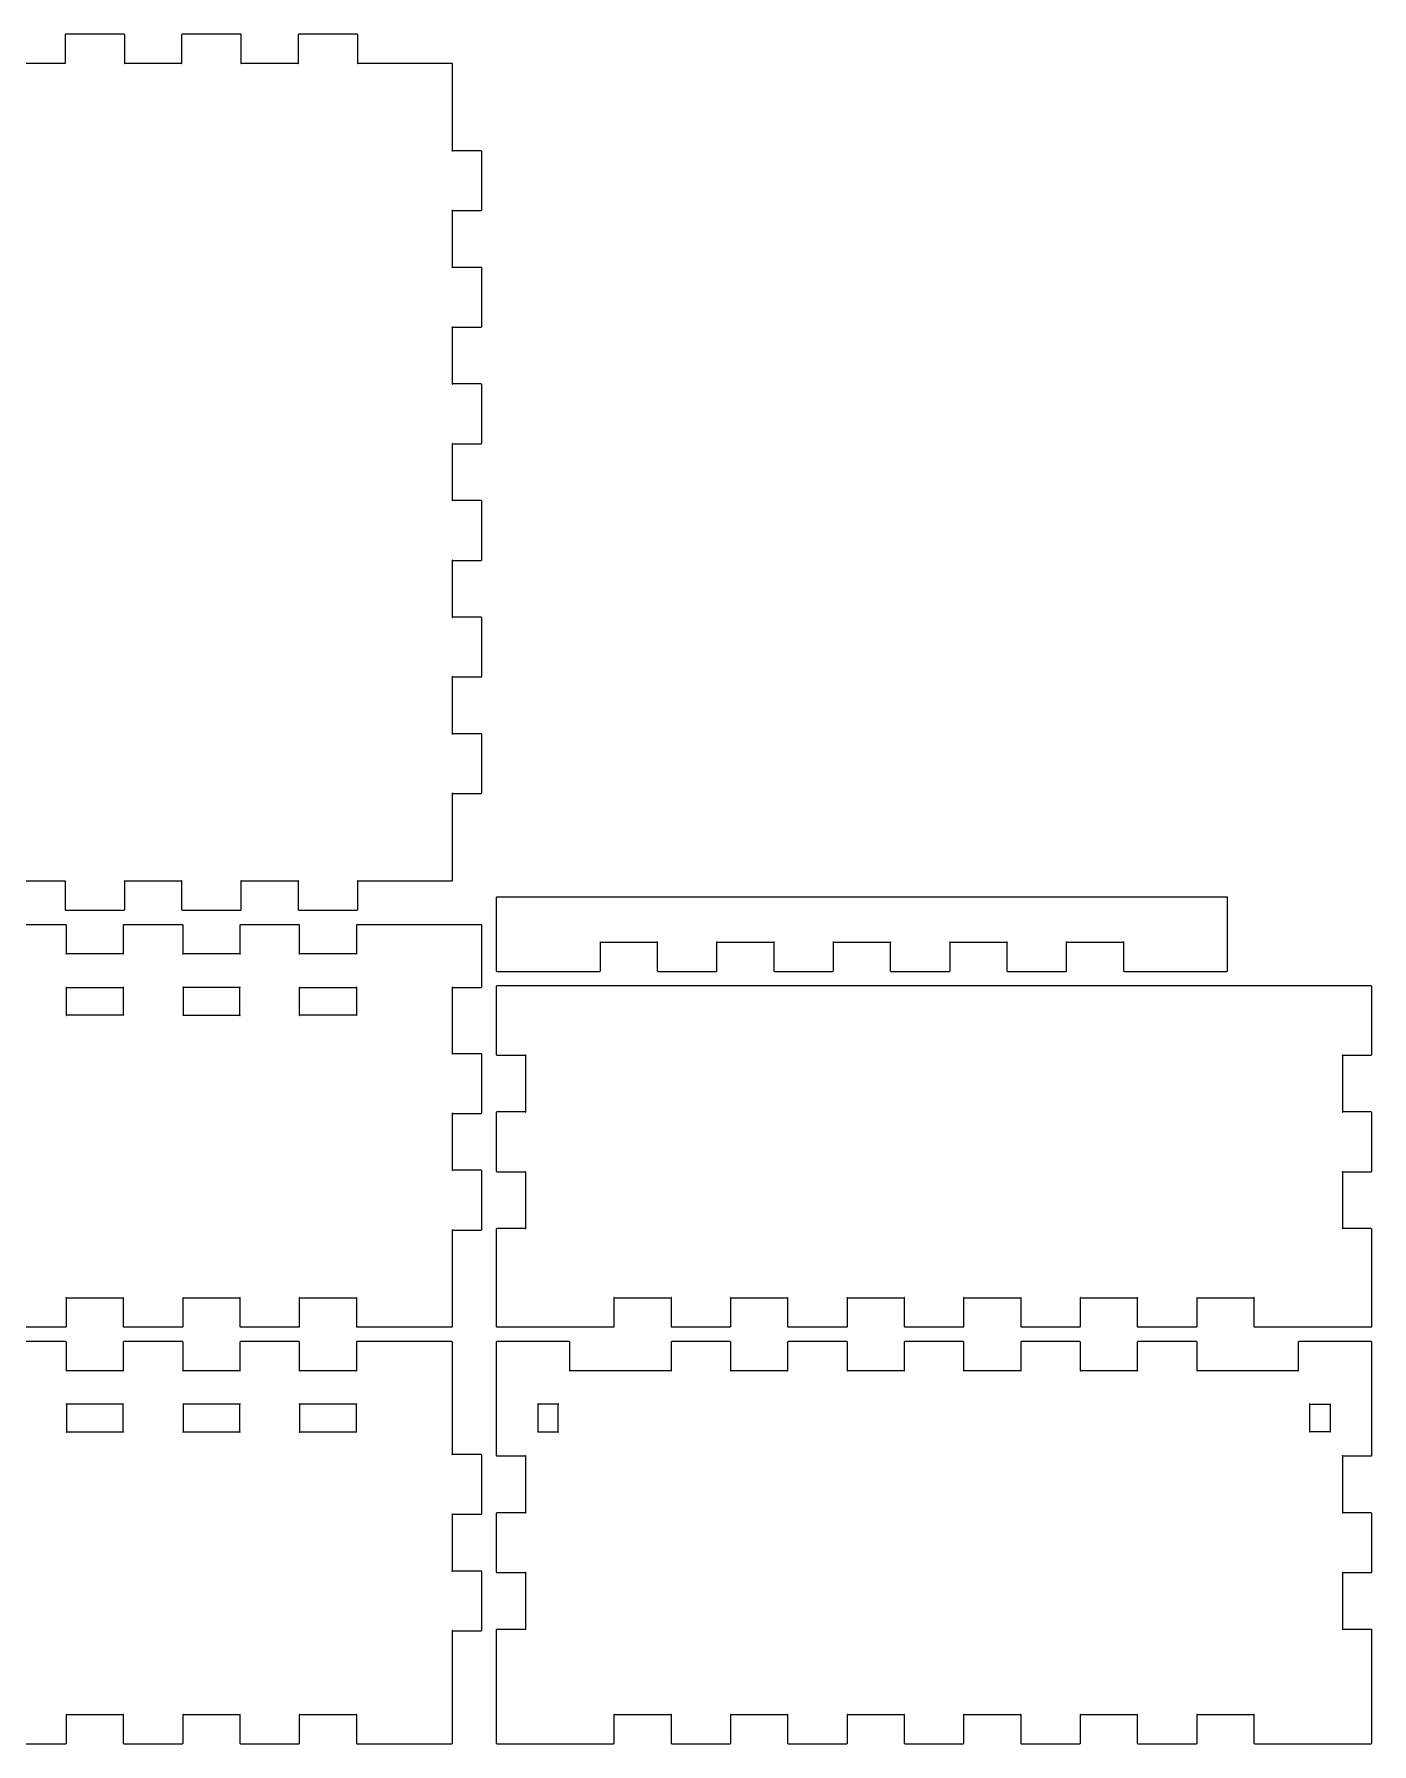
# Model space of a CAD drawing. Header units: millimetres. Extents: x 101 to 473, y 3675 to 4072.
# Drawn here: x 289.5 to 473.1, y 3674.8 to 3909.4 of the extents above; entities that cross this region are included whole.
import ezdxf

# ---------------------------------------------------------------- set-up
doc = ezdxf.new("R2010")
doc.units = ezdxf.units.MM
doc.layers.get('0').update_dxf_attribs({"linetype": 'CONTINUOUS'})

msp = doc.modelspace()

# ---------------------------------------------------------------- linework, layer by layer
for points in [[(285.9353, 3793.209), (293.7353, 3793.209), (293.7453, 3793.209), (293.7773, 3793.224), (293.7723, 3793.248), (293.7493, 3793.252), (293.7353, 3793.22), (293.7353, 3793.209), (293.7353, 3789.309), (293.7353, 3789.293), (293.7643, 3789.239), (293.8183, 3789.209), (293.8363, 3789.209), (301.8353, 3789.209), (301.8523, 3789.209), (301.9063, 3789.239), (301.9353, 3789.293), (301.9353, 3789.309), (301.9353, 3793.209), (309.7343, 3793.209), (309.7443, 3793.209), (309.7753, 3793.224), (309.7723, 3793.248), (309.7483, 3793.252), (309.7343, 3793.22), (309.7343, 3793.209), (309.7343, 3789.309), (309.7343, 3789.293), (309.7633, 3789.239), (309.8173, 3789.209), (309.8353, 3789.209), (317.8343, 3789.209), (317.8513, 3789.209), (317.9043, 3789.239), (317.9353, 3789.293), (317.9353, 3789.309), (317.9353, 3793.209), (317.9353, 3793.22), (317.9203, 3793.252), (317.8963, 3793.248), (317.8923, 3793.224), (317.9243, 3793.209), (317.9353, 3793.209), (325.7353, 3793.209), (325.7353, 3789.309), (325.7353, 3789.293), (325.7643, 3789.239), (325.8173, 3789.209), (325.8353, 3789.209), (333.8353, 3789.209), (333.8513, 3789.209), (333.9053, 3789.239), (333.9353, 3789.293), (333.9353, 3789.309), (333.9353, 3793.209), (346.8353, 3793.209), (346.8523, 3793.209), (346.9053, 3793.24), (346.9343, 3793.293), (346.9343, 3793.31), (346.9343, 3805.209), (350.8363, 3805.209), (350.8523, 3805.209), (350.9063, 3805.239), (350.9353, 3805.293), (350.9353, 3805.31), (350.9353, 3813.309), (350.9353, 3813.327), (350.9063, 3813.38), (350.8523, 3813.409), (350.8363, 3813.409), (346.9343, 3813.409), (346.9233, 3813.409), (346.8923, 3813.395), (346.8973, 3813.371), (346.9193, 3813.367), (346.9343, 3813.399), (346.9343, 3813.409), (346.9343, 3821.209), (350.8363, 3821.209), (350.8523, 3821.209), (350.9063, 3821.238), (350.9353, 3821.292), (350.9353, 3821.309), (350.9353, 3829.31), (350.9353, 3829.328), (350.9063, 3829.38), (350.8523, 3829.409), (350.8363, 3829.409), (346.9343, 3829.409), (346.9343, 3837.208), (350.8363, 3837.208), (350.8523, 3837.208), (350.9063, 3837.239), (350.9353, 3837.293), (350.9353, 3837.309), (350.9353, 3845.308), (350.9353, 3845.326), (350.9063, 3845.38), (350.8523, 3845.409), (350.8363, 3845.409), (346.9343, 3845.409), (346.9343, 3845.399), (346.9193, 3845.368), (346.8973, 3845.372), (346.8923, 3845.395), (346.9233, 3845.409), (346.9343, 3845.409), (346.9343, 3853.209), (350.8363, 3853.209), (350.8523, 3853.209), (350.9063, 3853.239), (350.9353, 3853.293), (350.9353, 3853.309), (350.9353, 3861.309), (350.9353, 3861.327), (350.9063, 3861.379), (350.8523, 3861.408), (350.8363, 3861.408), (346.9343, 3861.408), (346.9343, 3869.209), (346.9233, 3869.209), (346.8923, 3869.224), (346.8973, 3869.247), (346.9193, 3869.252), (346.9343, 3869.22), (346.9343, 3869.209), (350.8363, 3869.209), (350.8523, 3869.209), (350.9063, 3869.238), (350.9353, 3869.292), (350.9353, 3869.309), (350.9353, 3877.309), (350.9353, 3877.327), (350.9063, 3877.38), (350.8523, 3877.409), (350.8363, 3877.409), (346.9343, 3877.409), (346.9343, 3885.21), (346.9233, 3885.21), (346.8923, 3885.225), (346.8973, 3885.247), (346.9193, 3885.252), (346.9343, 3885.221), (346.9343, 3885.21), (350.8363, 3885.21), (350.8523, 3885.21), (350.9063, 3885.239), (350.9353, 3885.292), (350.9353, 3885.309), (350.9353, 3893.31), (350.9353, 3893.328), (350.9063, 3893.38), (350.8523, 3893.409), (350.8363, 3893.409), (346.9343, 3893.409), (346.9343, 3893.399), (346.9193, 3893.368), (346.8973, 3893.372), (346.8923, 3893.395), (346.9233, 3893.409), (346.9343, 3893.409), (346.9343, 3905.308), (346.9343, 3905.326), (346.9053, 3905.38), (346.8523, 3905.409), (346.8353, 3905.409), (333.9353, 3905.409), (333.9353, 3909.309), (333.9353, 3909.327), (333.9053, 3909.38), (333.8513, 3909.409), (333.8353, 3909.409), (325.8353, 3909.409), (325.8173, 3909.409), (325.7643, 3909.38), (325.7353, 3909.327), (325.7353, 3909.309), (325.7353, 3905.409), (325.7353, 3905.399), (325.7483, 3905.367), (325.7723, 3905.372), (325.7763, 3905.395), (325.7443, 3905.409), (325.7353, 3905.409), (317.9353, 3905.409), (317.9353, 3909.309), (317.9353, 3909.327), (317.9043, 3909.38), (317.8513, 3909.409), (317.8343, 3909.409), (309.8353, 3909.409), (309.8173, 3909.409), (309.7633, 3909.38), (309.7343, 3909.327), (309.7343, 3909.309), (309.7343, 3905.409), (309.7443, 3905.409), (309.7753, 3905.395), (309.7723, 3905.372), (309.7483, 3905.367), (309.7343, 3905.399), (309.7343, 3905.409), (301.9353, 3905.409), (301.9243, 3905.409), (301.8923, 3905.395), (301.8973, 3905.372), (301.9193, 3905.367), (301.9353, 3905.399), (301.9353, 3905.409), (301.9353, 3909.309), (301.9353, 3909.327), (301.9063, 3909.38), (301.8523, 3909.409), (301.8353, 3909.409), (293.8363, 3909.409), (293.8183, 3909.409), (293.7643, 3909.38), (293.7353, 3909.327), (293.7353, 3909.309), (293.7353, 3905.409), (293.7353, 3905.399), (293.7493, 3905.367), (293.7723, 3905.372), (293.7773, 3905.395), (293.7453, 3905.409), (293.7353, 3905.409), (285.9353, 3905.409)], [(285.8353, 3732.0089), (293.8363, 3732.0089), (293.8523, 3732.0089), (293.9053, 3732.0393), (293.9353, 3732.0932), (293.9353, 3732.1095), (293.9353, 3736.0094), (293.9243, 3736.0094), (293.8923, 3736.0246), (293.8983, 3736.0468), (293.9203, 3736.0521), (293.9353, 3736.0204), (293.9353, 3736.0094), (301.7353, 3736.0094), (301.7443, 3736.0094), (301.7763, 3736.0246), (301.7723, 3736.0468), (301.7483, 3736.0521), (301.7353, 3736.0204), (301.7353, 3736.0094), (301.7353, 3732.1095), (301.7353, 3732.0932), (301.7633, 3732.0393), (301.8173, 3732.0089), (301.8353, 3732.0089), (309.8353, 3732.0089), (309.8513, 3732.0089), (309.9053, 3732.0393), (309.9353, 3732.0932), (309.9353, 3732.1095), (309.9353, 3736.0094), (309.9353, 3736.0204), (309.9203, 3736.0521), (309.8973, 3736.0468), (309.8933, 3736.0246), (309.9243, 3736.0094), (309.9353, 3736.0094), (317.7353, 3736.0094), (317.7453, 3736.0094), (317.7763, 3736.0246), (317.7723, 3736.0468), (317.7493, 3736.0521), (317.7353, 3736.0204), (317.7353, 3736.0094), (317.7353, 3732.1095), (317.7353, 3732.0932), (317.7643, 3732.0393), (317.8163, 3732.0089), (317.8343, 3732.0089), (325.8353, 3732.0089), (325.8523, 3732.0089), (325.9053, 3732.0393), (325.9363, 3732.0932), (325.9363, 3732.1095), (325.9363, 3736.0094), (325.9363, 3736.0204), (325.9213, 3736.0521), (325.8973, 3736.0468), (325.8933, 3736.0246), (325.9253, 3736.0094), (325.9363, 3736.0094), (333.7353, 3736.0094), (333.7353, 3732.1095), (333.7353, 3732.0932), (333.7643, 3732.0393), (333.8173, 3732.0089), (333.8353, 3732.0089), (346.8353, 3732.0089), (346.8523, 3732.0089), (346.9053, 3732.0393), (346.9343, 3732.0932), (346.9343, 3732.1095), (346.9343, 3736.1086), (346.9343, 3745.3087), (350.8363, 3745.3087), (350.8523, 3745.3087), (350.9063, 3745.3386), (350.9353, 3745.3926), (350.9353, 3745.4092), (350.9353, 3753.4084), (350.9353, 3753.4264), (350.9063, 3753.4804), (350.8523, 3753.5093), (350.8363, 3753.5093), (346.9343, 3753.5093), (346.9343, 3761.3089), (350.8363, 3761.3089), (350.8523, 3761.3089), (350.9063, 3761.3392), (350.9353, 3761.3929), (350.9353, 3761.4094), (350.9353, 3769.409), (350.9353, 3769.427), (350.9063, 3769.479), (350.8523, 3769.508), (350.8363, 3769.508), (346.9343, 3769.508), (346.9343, 3769.499), (346.9193, 3769.467), (346.8973, 3769.471), (346.8923, 3769.494), (346.9233, 3769.508), (346.9343, 3769.508), (346.9343, 3778.609), (346.9343, 3778.62), (346.9193, 3778.651), (346.8973, 3778.647), (346.8923, 3778.624), (346.9233, 3778.609), (346.9343, 3778.609), (350.8363, 3778.609), (350.8523, 3778.609), (350.9063, 3778.639), (350.9353, 3778.693), (350.9353, 3778.709), (350.9353, 3783.109), (350.9353, 3787.109), (350.9353, 3787.127), (350.9063, 3787.18), (350.8523, 3787.209), (350.8363, 3787.209), (346.8353, 3787.209), (333.8353, 3787.209), (333.8173, 3787.209), (333.7643, 3787.18), (333.7353, 3787.127), (333.7353, 3787.109), (333.7353, 3783.209), (333.7353, 3783.199), (333.7493, 3783.167), (333.7733, 3783.172), (333.7773, 3783.195), (333.7453, 3783.209), (333.7353, 3783.209), (325.9363, 3783.209), (325.9363, 3783.199), (325.9213, 3783.167), (325.8973, 3783.172), (325.8933, 3783.195), (325.9253, 3783.209), (325.9363, 3783.209), (325.9363, 3787.109), (325.9363, 3787.127), (325.9053, 3787.18), (325.8523, 3787.209), (325.8353, 3787.209), (317.8343, 3787.209), (317.8163, 3787.209), (317.7643, 3787.18), (317.7353, 3787.127), (317.7353, 3787.109), (317.7353, 3783.209), (317.7453, 3783.209), (317.7763, 3783.195), (317.7723, 3783.172), (317.7493, 3783.167), (317.7353, 3783.199), (317.7353, 3783.209), (309.9353, 3783.209), (309.9353, 3783.199), (309.9203, 3783.167), (309.8973, 3783.172), (309.8933, 3783.195), (309.9243, 3783.209), (309.9353, 3783.209), (309.9353, 3787.109), (309.9353, 3787.127), (309.9053, 3787.18), (309.8513, 3787.209), (309.8353, 3787.209), (301.8353, 3787.209), (301.8173, 3787.209), (301.7633, 3787.18), (301.7353, 3787.127), (301.7353, 3787.109), (301.7353, 3783.209), (301.7353, 3783.199), (301.7483, 3783.167), (301.7723, 3783.172), (301.7763, 3783.195), (301.7443, 3783.209), (301.7353, 3783.209), (293.9353, 3783.209), (293.9353, 3783.199), (293.9203, 3783.167), (293.8983, 3783.172), (293.8923, 3783.195), (293.9243, 3783.209), (293.9353, 3783.209), (293.9353, 3787.109), (293.9353, 3787.127), (293.9053, 3787.18), (293.8523, 3787.209), (293.8363, 3787.209), (285.8353, 3787.209)], [(285.8353, 3674.8094), (293.8363, 3674.8094), (293.8523, 3674.8094), (293.9053, 3674.8384), (293.9353, 3674.8921), (293.9353, 3674.9086), (293.9353, 3678.8085), (293.9243, 3678.8085), (293.8923, 3678.8237), (293.8983, 3678.8471), (293.9203, 3678.8512), (293.9353, 3678.8195), (293.9353, 3678.8085), (301.7353, 3678.8085), (301.7353, 3674.9086), (301.7353, 3674.8921), (301.7633, 3674.8384), (301.8173, 3674.8094), (301.8353, 3674.8094), (309.8353, 3674.8094), (309.8513, 3674.8094), (309.9053, 3674.8384), (309.9353, 3674.8921), (309.9353, 3674.9086), (309.9353, 3678.8085), (309.9243, 3678.8085), (309.8933, 3678.8237), (309.8973, 3678.8471), (309.9203, 3678.8512), (309.9353, 3678.8195), (309.9353, 3678.8085), (317.7353, 3678.8085), (317.7353, 3678.8195), (317.7493, 3678.8512), (317.7723, 3678.8471), (317.7763, 3678.8237), (317.7453, 3678.8085), (317.7353, 3678.8085), (317.7353, 3674.9086), (317.7353, 3674.8921), (317.7643, 3674.8384), (317.8163, 3674.8094), (317.8343, 3674.8094), (325.8353, 3674.8094), (325.8523, 3674.8094), (325.9053, 3674.8384), (325.9363, 3674.8921), (325.9363, 3674.9086), (325.9363, 3678.8085), (325.9253, 3678.8085), (325.8933, 3678.8237), (325.8973, 3678.8471), (325.9213, 3678.8512), (325.9363, 3678.8195), (325.9363, 3678.8085), (333.7353, 3678.8085), (333.7353, 3678.8195), (333.7493, 3678.8512), (333.7733, 3678.8471), (333.7773, 3678.8237), (333.7453, 3678.8085), (333.7353, 3678.8085), (333.7353, 3674.9086), (333.7353, 3674.8921), (333.7643, 3674.8384), (333.8173, 3674.8094), (333.8353, 3674.8094), (346.8353, 3674.8094), (346.8523, 3674.8094), (346.9053, 3674.8384), (346.9343, 3674.8921), (346.9343, 3674.9086), (346.9343, 3678.9091), (346.9343, 3690.3082), (346.9343, 3690.3192), (346.9193, 3690.3509), (346.8973, 3690.3468), (346.8923, 3690.3234), (346.9233, 3690.3082), (346.9343, 3690.3082), (350.8363, 3690.3082), (350.8523, 3690.3082), (350.9063, 3690.3385), (350.9353, 3690.3923), (350.9353, 3690.4088), (350.9353, 3698.4083), (350.9353, 3698.4263), (350.9063, 3698.48), (350.8523, 3698.5089), (350.8363, 3698.5089), (346.9343, 3698.5089), (346.9343, 3698.4993), (346.9193, 3698.4676), (346.8973, 3698.4717), (346.8923, 3698.4951), (346.9233, 3698.5089), (346.9343, 3698.5089), (346.9343, 3706.3087), (346.9233, 3706.3087), (346.8923, 3706.3239), (346.8973, 3706.3472), (346.9193, 3706.3514), (346.9343, 3706.3197), (346.9343, 3706.3087), (350.8363, 3706.3087), (350.8523, 3706.3087), (350.9063, 3706.3391), (350.9353, 3706.3927), (350.9353, 3706.4093), (350.9353, 3714.4089), (350.9353, 3714.4265), (350.9063, 3714.4805), (350.8523, 3714.5094), (350.8363, 3714.5094), (346.9343, 3714.5094), (346.9343, 3725.9084), (346.9343, 3729.9088), (346.9343, 3729.9268), (346.9053, 3729.9805), (346.8523, 3730.0094), (346.8353, 3730.0094), (333.8353, 3730.0094), (333.8173, 3730.0094), (333.7643, 3729.9805), (333.7353, 3729.9268), (333.7353, 3729.9088), (333.7353, 3726.0089), (333.7453, 3726.0089), (333.7773, 3725.9951), (333.7733, 3725.9718), (333.7493, 3725.9676), (333.7353, 3725.9994), (333.7353, 3726.0089), (325.9363, 3726.0089), (325.9363, 3725.9994), (325.9213, 3725.9676), (325.8973, 3725.9718), (325.8933, 3725.9951), (325.9253, 3726.0089), (325.9363, 3726.0089), (325.9363, 3729.9088), (325.9363, 3729.9268), (325.9053, 3729.9805), (325.8523, 3730.0094), (325.8353, 3730.0094), (317.8343, 3730.0094), (317.8163, 3730.0094), (317.7643, 3729.9805), (317.7353, 3729.9268), (317.7353, 3729.9088), (317.7353, 3726.0089), (317.7353, 3725.9994), (317.7493, 3725.9676), (317.7723, 3725.9718), (317.7763, 3725.9951), (317.7453, 3726.0089), (317.7353, 3726.0089), (309.9353, 3726.0089), (309.9353, 3729.9088), (309.9353, 3729.9268), (309.9053, 3729.9805), (309.8513, 3730.0094), (309.8353, 3730.0094), (301.8353, 3730.0094), (301.8173, 3730.0094), (301.7633, 3729.9805), (301.7353, 3729.9268), (301.7353, 3729.9088), (301.7353, 3726.0089), (301.7443, 3726.0089), (301.7763, 3725.9951), (301.7723, 3725.9718), (301.7483, 3725.9676), (301.7353, 3725.9994), (301.7353, 3726.0089), (293.9353, 3726.0089), (293.9353, 3729.9088), (293.9353, 3729.9268), (293.9053, 3729.9805), (293.8523, 3730.0094), (293.8363, 3730.0094), (285.8353, 3730.0094)]]:
    msp.add_lwpolyline(points)
for points in [[(317.9353, 3905.409), (317.9243, 3905.409), (317.8923, 3905.395), (317.8963, 3905.372), (317.9203, 3905.367), (317.9353, 3905.399)], [(333.9353, 3905.399), (333.9353, 3905.409), (333.9243, 3905.409), (333.8933, 3905.395), (333.8973, 3905.372), (333.9203, 3905.367)], [(346.8973, 3877.371), (346.9193, 3877.367), (346.9343, 3877.399), (346.9343, 3877.409), (346.9233, 3877.409), (346.8923, 3877.395)], [(346.9193, 3861.367), (346.9343, 3861.399), (346.9343, 3861.408), (346.9233, 3861.408), (346.8923, 3861.394), (346.8973, 3861.371)], [(346.8923, 3853.224), (346.9233, 3853.209), (346.9343, 3853.209), (346.9343, 3853.22), (346.9193, 3853.252), (346.8973, 3853.247)], [(346.9343, 3837.208), (346.9343, 3837.22), (346.9193, 3837.251), (346.8973, 3837.247), (346.8923, 3837.223), (346.9233, 3837.208)], [(346.9233, 3829.409), (346.8923, 3829.395), (346.8973, 3829.372), (346.9193, 3829.367), (346.9343, 3829.399), (346.9343, 3829.409)], [(346.9193, 3821.252), (346.8973, 3821.247), (346.8923, 3821.225), (346.9233, 3821.209), (346.9343, 3821.209), (346.9343, 3821.22)], [(346.9343, 3805.22), (346.9193, 3805.252), (346.8973, 3805.248), (346.8923, 3805.224), (346.9233, 3805.209), (346.9343, 3805.209)], [(301.9193, 3793.252), (301.8973, 3793.248), (301.8923, 3793.224), (301.9243, 3793.209), (301.9353, 3793.209), (301.9353, 3793.22)], [(325.7353, 3793.22), (325.7353, 3793.209), (325.7443, 3793.209), (325.7763, 3793.224), (325.7723, 3793.248), (325.7483, 3793.252)], [(333.9353, 3793.209), (333.9353, 3793.22), (333.9203, 3793.252), (333.8973, 3793.248), (333.8933, 3793.224), (333.9243, 3793.209)], [(391.1353, 3780.809), (399.1343, 3780.809), (399.1513, 3780.809), (399.2053, 3780.838), (399.2353, 3780.892), (399.2353, 3780.909), (399.2353, 3784.808), (399.2243, 3784.808), (399.1923, 3784.824), (399.1963, 3784.847), (399.2203, 3784.851), (399.2353, 3784.82), (399.2353, 3784.808), (407.0353, 3784.808), (407.0353, 3784.82), (407.0493, 3784.851), (407.0723, 3784.847), (407.0763, 3784.824), (407.0443, 3784.808), (407.0353, 3784.808), (407.0353, 3780.909), (407.0353, 3780.892), (407.0643, 3780.838), (407.1173, 3780.809), (407.1353, 3780.809), (415.1353, 3780.809), (415.1513, 3780.809), (415.2053, 3780.838), (415.2363, 3780.892), (415.2363, 3780.909), (415.2363, 3784.808), (415.2253, 3784.808), (415.1933, 3784.824), (415.1973, 3784.847), (415.2203, 3784.851), (415.2363, 3784.82), (415.2363, 3784.808), (423.0353, 3784.808), (423.0353, 3784.82), (423.0493, 3784.851), (423.0723, 3784.847), (423.0763, 3784.824), (423.0453, 3784.808), (423.0353, 3784.808), (423.0353, 3780.909), (423.0353, 3780.892), (423.0643, 3780.838), (423.1173, 3780.809), (423.1343, 3780.809), (431.1353, 3780.809), (431.1523, 3780.809), (431.2053, 3780.838), (431.2343, 3780.892), (431.2343, 3780.909), (431.2343, 3784.808), (439.0363, 3784.808), (439.0363, 3780.909), (439.0363, 3780.892), (439.0653, 3780.838), (439.1173, 3780.809), (439.1353, 3780.809), (453.2353, 3780.809), (453.2533, 3780.809), (453.3063, 3780.838), (453.3343, 3780.892), (453.3343, 3780.909), (453.3343, 3784.909), (453.3343, 3790.909), (453.3343, 3790.927), (453.3063, 3790.979), (453.2533, 3791.008), (453.2353, 3791.008), (353.0353, 3791.008), (353.0173, 3791.008), (352.9633, 3790.979), (352.9343, 3790.927), (352.9343, 3790.909), (352.9343, 3784.909), (352.9343, 3780.909), (352.9343, 3780.892), (352.9633, 3780.838), (353.0173, 3780.809), (353.0353, 3780.809), (367.1353, 3780.809), (367.1523, 3780.809), (367.2053, 3780.838), (367.2363, 3780.892), (367.2363, 3780.909), (367.2363, 3784.808), (375.0353, 3784.808), (375.0353, 3780.909), (375.0353, 3780.892), (375.0643, 3780.838), (375.1173, 3780.809), (375.1353, 3780.809), (383.1363, 3780.809), (383.1523, 3780.809), (383.2063, 3780.838), (383.2353, 3780.892), (383.2353, 3780.909), (383.2353, 3784.808), (383.2243, 3784.808), (383.1923, 3784.824), (383.1973, 3784.847), (383.2203, 3784.851), (383.2353, 3784.82), (383.2353, 3784.808), (391.0343, 3784.808), (391.0343, 3784.82), (391.0483, 3784.851), (391.0723, 3784.847), (391.0763, 3784.824), (391.0443, 3784.808), (391.0343, 3784.808), (391.0343, 3780.909), (391.0343, 3780.892), (391.0633, 3780.838), (391.1173, 3780.809)], [(367.2253, 3784.808), (367.2363, 3784.808), (367.2363, 3784.82), (367.2203, 3784.851), (367.1973, 3784.847), (367.1933, 3784.824)], [(375.0353, 3784.808), (375.0453, 3784.808), (375.0773, 3784.824), (375.0723, 3784.847), (375.0493, 3784.851), (375.0353, 3784.82)], [(431.1973, 3784.847), (431.1923, 3784.824), (431.2233, 3784.808), (431.2343, 3784.808), (431.2343, 3784.82), (431.2193, 3784.851)], [(439.0363, 3784.808), (439.0453, 3784.808), (439.0773, 3784.824), (439.0733, 3784.847), (439.0493, 3784.851), (439.0363, 3784.82)], [(301.7353, 3774.81), (293.9353, 3774.81), (293.9243, 3774.81), (293.8923, 3774.796), (293.8983, 3774.772), (293.9203, 3774.768), (293.9353, 3774.8), (293.9353, 3774.81), (293.9353, 3778.609), (293.9243, 3778.609), (293.8923, 3778.624), (293.8983, 3778.647), (293.9203, 3778.651), (293.9353, 3778.62), (293.9353, 3778.609), (297.8353, 3778.609), (301.7353, 3778.609)], [(301.7723, 3778.647), (301.7483, 3778.651), (301.7353, 3778.62), (301.7353, 3778.609), (301.7443, 3778.609), (301.7763, 3778.624)], [(309.9353, 3774.8), (309.9353, 3774.81), (317.7353, 3774.81), (317.7353, 3774.8), (317.7493, 3774.768), (317.7723, 3774.772), (317.7763, 3774.796), (317.7453, 3774.81), (317.7353, 3774.81), (317.7353, 3778.609), (317.7453, 3778.609), (317.7763, 3778.624), (317.7723, 3778.647), (317.7493, 3778.651), (317.7353, 3778.62), (317.7353, 3778.609), (313.8353, 3778.609), (309.9353, 3778.609), (309.9353, 3778.62), (309.9203, 3778.651), (309.8973, 3778.647), (309.8933, 3778.624), (309.9243, 3778.609), (309.9353, 3778.609), (309.9353, 3774.81), (309.9243, 3774.81), (309.8933, 3774.796), (309.8973, 3774.772), (309.9203, 3774.768)], [(329.8363, 3778.609), (333.7353, 3778.609), (333.7453, 3778.609), (333.7773, 3778.624), (333.7733, 3778.647), (333.7493, 3778.651), (333.7353, 3778.62), (333.7353, 3778.609), (333.7353, 3774.81), (333.7353, 3774.8), (333.7493, 3774.768), (333.7733, 3774.772), (333.7773, 3774.796), (333.7453, 3774.81), (333.7353, 3774.81), (325.9363, 3774.81), (325.9253, 3774.81), (325.8933, 3774.796), (325.8973, 3774.772), (325.9213, 3774.768), (325.9363, 3774.8), (325.9363, 3774.81), (325.9363, 3778.609), (325.9253, 3778.609), (325.8933, 3778.624), (325.8973, 3778.647), (325.9213, 3778.651), (325.9363, 3778.62), (325.9363, 3778.609)], [(353.0173, 3745.5097), (352.9633, 3745.4808), (352.9343, 3745.4268), (352.9343, 3745.4092), (352.9343, 3736.1086), (352.9343, 3732.1095), (352.9343, 3732.0932), (352.9633, 3732.0393), (353.0173, 3732.0089), (353.0353, 3732.0089), (357.0353, 3732.0089), (369.0353, 3732.0089), (369.0523, 3732.0089), (369.1063, 3732.0393), (369.1353, 3732.0932), (369.1353, 3732.1095), (369.1353, 3736.0094), (369.1353, 3736.0204), (369.1193, 3736.0521), (369.0973, 3736.0468), (369.0923, 3736.0246), (369.1243, 3736.0094), (369.1353, 3736.0094), (376.9353, 3736.0094), (376.9353, 3732.1095), (376.9353, 3732.0932), (376.9643, 3732.0393), (377.0173, 3732.0089), (377.0353, 3732.0089), (385.0343, 3732.0089), (385.0513, 3732.0089), (385.1053, 3732.0393), (385.1353, 3732.0932), (385.1353, 3732.1095), (385.1353, 3736.0094), (392.9353, 3736.0094), (392.9443, 3736.0094), (392.9763, 3736.0246), (392.9723, 3736.0468), (392.9483, 3736.0521), (392.9353, 3736.0204), (392.9353, 3736.0094), (392.9353, 3732.1095), (392.9353, 3732.0932), (392.9643, 3732.0393), (393.0173, 3732.0089), (393.0353, 3732.0089), (401.0353, 3732.0089), (401.0513, 3732.0089), (401.1053, 3732.0393), (401.1353, 3732.0932), (401.1353, 3732.1095), (401.1353, 3736.0094), (401.1243, 3736.0094), (401.0933, 3736.0246), (401.0973, 3736.0468), (401.1203, 3736.0521), (401.1353, 3736.0204), (401.1353, 3736.0094), (408.9353, 3736.0094), (408.9453, 3736.0094), (408.9773, 3736.0246), (408.9723, 3736.0468), (408.9493, 3736.0521), (408.9353, 3736.0204), (408.9353, 3736.0094), (408.9353, 3732.1095), (408.9353, 3732.0932), (408.9643, 3732.0393), (409.0183, 3732.0089), (409.0363, 3732.0089), (417.0353, 3732.0089), (417.0523, 3732.0089), (417.1063, 3732.0393), (417.1353, 3732.0932), (417.1353, 3732.1095), (417.1353, 3736.0094), (424.9363, 3736.0094), (424.9453, 3736.0094), (424.9773, 3736.0246), (424.9733, 3736.0468), (424.9493, 3736.0521), (424.9363, 3736.0204), (424.9363, 3736.0094), (424.9363, 3732.1095), (424.9363, 3732.0932), (424.9643, 3732.0393), (425.0173, 3732.0089), (425.0353, 3732.0089), (433.0363, 3732.0089), (433.0523, 3732.0089), (433.1063, 3732.0393), (433.1353, 3732.0932), (433.1353, 3732.1095), (433.1353, 3736.0094), (440.9343, 3736.0094), (440.9343, 3736.0204), (440.9483, 3736.0521), (440.9723, 3736.0468), (440.9763, 3736.0246), (440.9443, 3736.0094), (440.9343, 3736.0094), (440.9343, 3732.1095), (440.9343, 3732.0932), (440.9633, 3732.0393), (441.0173, 3732.0089), (441.0353, 3732.0089), (449.0343, 3732.0089), (449.0513, 3732.0089), (449.1043, 3732.0393), (449.1363, 3732.0932), (449.1363, 3732.1095), (449.1363, 3736.0094), (449.1363, 3736.0204), (449.1183, 3736.0521), (449.0973, 3736.0468), (449.0943, 3736.0246), (449.1253, 3736.0094), (449.1363, 3736.0094), (456.9363, 3736.0094), (456.9433, 3736.0094), (456.9753, 3736.0246), (456.9713, 3736.0468), (456.9503, 3736.0521), (456.9363, 3736.0204), (456.9363, 3736.0094), (456.9363, 3732.1095), (456.9363, 3732.0932), (456.9643, 3732.0393), (457.0173, 3732.0089), (457.0353, 3732.0089), (469.0363, 3732.0089), (473.0333, 3732.0089), (473.0513, 3732.0089), (473.1043, 3732.0393), (473.1363, 3732.0932), (473.1363, 3732.1095), (473.1363, 3736.1086), (473.1363, 3745.4092), (473.1363, 3745.4268), (473.1043, 3745.4808), (473.0513, 3745.5097), (473.0333, 3745.5097), (469.1353, 3745.5097), (469.1243, 3745.5097), (469.0933, 3745.496), (469.0963, 3745.4723), (469.1213, 3745.4685), (469.1353, 3745.4999), (469.1353, 3745.5097), (469.1353, 3753.3093), (469.1243, 3753.3093), (469.0933, 3753.3245), (469.0963, 3753.3467), (469.1213, 3753.352), (469.1353, 3753.3202), (469.1353, 3753.3093), (473.0333, 3753.3093), (473.0513, 3753.3093), (473.1043, 3753.3382), (473.1363, 3753.3922), (473.1363, 3753.4084), (473.1363, 3761.4094), (473.1363, 3761.4274), (473.1043, 3761.4796), (473.0513, 3761.5086), (473.0333, 3761.5086), (469.1353, 3761.5086), (469.1243, 3761.5086), (469.0933, 3761.4948), (469.0963, 3761.4715), (469.1213, 3761.4673), (469.1353, 3761.499), (469.1353, 3761.5086), (469.1353, 3769.308), (469.1243, 3769.308), (469.0933, 3769.324), (469.0963, 3769.347), (469.1213, 3769.351), (469.1353, 3769.319), (469.1353, 3769.308), (473.0333, 3769.308), (473.0513, 3769.308), (473.1043, 3769.339), (473.1363, 3769.392), (473.1363, 3769.409), (473.1363, 3778.709), (473.1363, 3778.727), (473.1043, 3778.78), (473.0513, 3778.808), (473.0333, 3778.808), (469.0363, 3778.808), (357.0353, 3778.808), (353.0353, 3778.808), (353.0173, 3778.808), (352.9633, 3778.78), (352.9343, 3778.727), (352.9343, 3778.709), (352.9343, 3769.409), (352.9343, 3769.392), (352.9633, 3769.339), (353.0173, 3769.308), (353.0353, 3769.308), (356.9353, 3769.308), (356.9353, 3769.319), (356.9493, 3769.351), (356.9723, 3769.347), (356.9763, 3769.324), (356.9443, 3769.308), (356.9353, 3769.308), (356.9353, 3761.5086), (353.0353, 3761.5086), (353.0173, 3761.5086), (352.9633, 3761.4796), (352.9343, 3761.4274), (352.9343, 3761.4094), (352.9343, 3753.4084), (352.9343, 3753.3922), (352.9633, 3753.3382), (353.0173, 3753.3093), (353.0353, 3753.3093), (356.9353, 3753.3093), (356.9353, 3753.3202), (356.9493, 3753.352), (356.9723, 3753.3467), (356.9763, 3753.3245), (356.9443, 3753.3093), (356.9353, 3753.3093), (356.9353, 3745.5097), (353.0353, 3745.5097)], [(301.7723, 3774.772), (301.7763, 3774.796), (301.7443, 3774.81), (301.7353, 3774.81), (301.7353, 3774.8), (301.7483, 3774.768)], [(346.9343, 3761.3089), (346.9343, 3761.3198), (346.9193, 3761.3516), (346.8973, 3761.3473), (346.8923, 3761.3241), (346.9233, 3761.3089)], [(356.9353, 3761.5086), (356.9353, 3761.499), (356.9493, 3761.4673), (356.9723, 3761.4715), (356.9763, 3761.4948), (356.9443, 3761.5086)], [(346.9343, 3753.5093), (346.9233, 3753.5093), (346.8923, 3753.4956), (346.8973, 3753.4719), (346.9193, 3753.4677), (346.9343, 3753.4995)], [(346.8973, 3745.3471), (346.8923, 3745.3235), (346.9233, 3745.3087), (346.9343, 3745.3087), (346.9343, 3745.3196), (346.9193, 3745.3513)], [(356.9763, 3745.496), (356.9443, 3745.5097), (356.9353, 3745.5097), (356.9353, 3745.4999), (356.9493, 3745.4685), (356.9723, 3745.4723)], [(333.7353, 3736.0094), (333.7453, 3736.0094), (333.7773, 3736.0246), (333.7733, 3736.0468), (333.7493, 3736.0521), (333.7353, 3736.0204)], [(376.9353, 3736.0094), (376.9453, 3736.0094), (376.9773, 3736.0246), (376.9733, 3736.0468), (376.9493, 3736.0521), (376.9353, 3736.0204)], [(385.1353, 3736.0204), (385.1203, 3736.0521), (385.0963, 3736.0468), (385.0923, 3736.0246), (385.1243, 3736.0094), (385.1353, 3736.0094)], [(417.1233, 3736.0094), (417.1353, 3736.0094), (417.1353, 3736.0204), (417.1193, 3736.0521), (417.0973, 3736.0468), (417.0913, 3736.0246)], [(433.1243, 3736.0094), (433.1353, 3736.0094), (433.1353, 3736.0204), (433.1203, 3736.0521), (433.0983, 3736.0468), (433.0923, 3736.0246)], [(401.1353, 3674.9086), (401.1353, 3678.8085), (401.1243, 3678.8085), (401.0933, 3678.8237), (401.0973, 3678.8471), (401.1203, 3678.8512), (401.1353, 3678.8195), (401.1353, 3678.8085), (408.9353, 3678.8085), (408.9453, 3678.8085), (408.9773, 3678.8237), (408.9723, 3678.8471), (408.9493, 3678.8512), (408.9353, 3678.8195), (408.9353, 3678.8085), (408.9353, 3674.9086), (408.9353, 3674.8921), (408.9643, 3674.8384), (409.0183, 3674.8094), (409.0363, 3674.8094), (417.0353, 3674.8094), (417.0523, 3674.8094), (417.1063, 3674.8384), (417.1353, 3674.8921), (417.1353, 3674.9086), (417.1353, 3678.8085), (417.1353, 3678.8195), (417.1193, 3678.8512), (417.0973, 3678.8471), (417.0913, 3678.8237), (417.1233, 3678.8085), (417.1353, 3678.8085), (424.9363, 3678.8085), (424.9363, 3678.8195), (424.9493, 3678.8512), (424.9733, 3678.8471), (424.9773, 3678.8237), (424.9453, 3678.8085), (424.9363, 3678.8085), (424.9363, 3674.9086), (424.9363, 3674.8921), (424.9643, 3674.8384), (425.0173, 3674.8094), (425.0353, 3674.8094), (433.0363, 3674.8094), (433.0523, 3674.8094), (433.1063, 3674.8384), (433.1353, 3674.8921), (433.1353, 3674.9086), (433.1353, 3678.8085), (433.1243, 3678.8085), (433.0923, 3678.8237), (433.0983, 3678.8471), (433.1203, 3678.8512), (433.1353, 3678.8195), (433.1353, 3678.8085), (440.9343, 3678.8085), (440.9443, 3678.8085), (440.9763, 3678.8237), (440.9723, 3678.8471), (440.9483, 3678.8512), (440.9343, 3678.8195), (440.9343, 3678.8085), (440.9343, 3674.9086), (440.9343, 3674.8921), (440.9633, 3674.8384), (441.0173, 3674.8094), (441.0353, 3674.8094), (449.0343, 3674.8094), (449.0513, 3674.8094), (449.1043, 3674.8384), (449.1363, 3674.8921), (449.1363, 3674.9086), (449.1363, 3678.8085), (456.9363, 3678.8085), (456.9433, 3678.8085), (456.9753, 3678.8237), (456.9713, 3678.8471), (456.9503, 3678.8512), (456.9363, 3678.8195), (456.9363, 3678.8085), (456.9363, 3674.9086), (456.9363, 3674.8921), (456.9643, 3674.8384), (457.0173, 3674.8094), (457.0353, 3674.8094), (469.0363, 3674.8094), (473.0333, 3674.8094), (473.0513, 3674.8094), (473.1043, 3674.8384), (473.1363, 3674.8921), (473.1363, 3674.9086), (473.1363, 3678.9091), (473.1363, 3690.4088), (473.1363, 3690.4267), (473.1043, 3690.4805), (473.0513, 3690.5094), (473.0333, 3690.5094), (469.1353, 3690.5094), (469.1243, 3690.5094), (469.0933, 3690.4956), (469.0963, 3690.4722), (469.1213, 3690.4681), (469.1353, 3690.4998), (469.1353, 3690.5094), (469.1353, 3698.3091), (473.0333, 3698.3091), (473.0513, 3698.3091), (473.1043, 3698.3394), (473.1363, 3698.3918), (473.1363, 3698.4083), (473.1363, 3706.4093), (473.1363, 3706.4273), (473.1043, 3706.4795), (473.0513, 3706.5084), (473.0333, 3706.5084), (469.1353, 3706.5084), (469.1353, 3714.3094), (469.1243, 3714.3094), (469.0933, 3714.3245), (469.0963, 3714.3468), (469.1213, 3714.3524), (469.1353, 3714.3207), (469.1353, 3714.3094), (473.0333, 3714.3094), (473.0513, 3714.3094), (473.1043, 3714.3383), (473.1363, 3714.3923), (473.1363, 3714.4089), (473.1363, 3725.9084), (473.1363, 3729.9088), (473.1363, 3729.9268), (473.1043, 3729.9805), (473.0513, 3730.0094), (473.0333, 3730.0094), (469.0363, 3730.0094), (463.1343, 3730.0094), (463.1173, 3730.0094), (463.0643, 3729.9805), (463.0353, 3729.9268), (463.0353, 3729.9088), (463.0353, 3726.0089), (463.0353, 3725.9994), (463.0503, 3725.9676), (463.0743, 3725.9718), (463.0783, 3725.9951), (463.0463, 3726.0089), (463.0353, 3726.0089), (449.1363, 3726.0089), (449.1363, 3725.9994), (449.1183, 3725.9676), (449.0973, 3725.9718), (449.0943, 3725.9951), (449.1253, 3726.0089), (449.1363, 3726.0089), (449.1363, 3729.9088), (449.1363, 3729.9268), (449.1043, 3729.9805), (449.0513, 3730.0094), (449.0343, 3730.0094), (441.0353, 3730.0094), (441.0173, 3730.0094), (440.9633, 3729.9805), (440.9343, 3729.9268), (440.9343, 3729.9088), (440.9343, 3726.0089), (433.1353, 3726.0089), (433.1353, 3725.9994), (433.1203, 3725.9676), (433.0983, 3725.9718), (433.0923, 3725.9951), (433.1243, 3726.0089), (433.1353, 3726.0089), (433.1353, 3729.9088), (433.1353, 3729.9268), (433.1063, 3729.9805), (433.0523, 3730.0094), (433.0363, 3730.0094), (425.0353, 3730.0094), (425.0173, 3730.0094), (424.9643, 3729.9805), (424.9363, 3729.9268), (424.9363, 3729.9088), (424.9363, 3726.0089), (417.1353, 3726.0089), (417.1353, 3725.9994), (417.1193, 3725.9676), (417.0973, 3725.9718), (417.0913, 3725.9951), (417.1233, 3726.0089), (417.1353, 3726.0089), (417.1353, 3729.9088), (417.1353, 3729.9268), (417.1063, 3729.9805), (417.0523, 3730.0094), (417.0353, 3730.0094), (409.0363, 3730.0094), (409.0183, 3730.0094), (408.9643, 3729.9805), (408.9353, 3729.9268), (408.9353, 3729.9088), (408.9353, 3726.0089), (408.9353, 3725.9994), (408.9493, 3725.9676), (408.9723, 3725.9718), (408.9773, 3725.9951), (408.9453, 3726.0089), (408.9353, 3726.0089), (401.1353, 3726.0089), (401.1353, 3725.9994), (401.1203, 3725.9676), (401.0973, 3725.9718), (401.0933, 3725.9951), (401.1243, 3726.0089), (401.1353, 3726.0089), (401.1353, 3729.9088), (401.1353, 3729.9268), (401.1053, 3729.9805), (401.0513, 3730.0094), (401.0353, 3730.0094), (393.0353, 3730.0094), (393.0173, 3730.0094), (392.9643, 3729.9805), (392.9353, 3729.9268), (392.9353, 3729.9088), (392.9353, 3726.0089), (385.1353, 3726.0089), (385.1243, 3726.0089), (385.0923, 3725.9951), (385.0963, 3725.9718), (385.1203, 3725.9676), (385.1353, 3725.9994), (385.1353, 3726.0089), (385.1353, 3729.9088), (385.1353, 3729.9268), (385.1053, 3729.9805), (385.0513, 3730.0094), (385.0343, 3730.0094), (377.0353, 3730.0094), (377.0173, 3730.0094), (376.9643, 3729.9805), (376.9353, 3729.9268), (376.9353, 3729.9088), (376.9353, 3726.0089), (363.0353, 3726.0089), (363.0353, 3729.9088), (363.0353, 3729.9268), (363.0053, 3729.9805), (362.9513, 3730.0094), (362.9353, 3730.0094), (357.0353, 3730.0094), (353.0353, 3730.0094), (353.0173, 3730.0094), (352.9633, 3729.9805), (352.9343, 3729.9268), (352.9343, 3729.9088), (352.9343, 3725.9084), (352.9343, 3714.4089), (352.9343, 3714.3923), (352.9633, 3714.3383), (353.0173, 3714.3094), (353.0353, 3714.3094), (356.9353, 3714.3094), (356.9353, 3706.5084), (356.9443, 3706.5084), (356.9763, 3706.4946), (356.9723, 3706.4714), (356.9493, 3706.4671), (356.9353, 3706.4989), (356.9353, 3706.5084), (353.0353, 3706.5084), (353.0173, 3706.5084), (352.9633, 3706.4795), (352.9343, 3706.4273), (352.9343, 3706.4093), (352.9343, 3698.4083), (352.9343, 3698.3918), (352.9633, 3698.3394), (353.0173, 3698.3091), (353.0353, 3698.3091), (356.9353, 3698.3091), (356.9353, 3690.5094), (353.0353, 3690.5094), (353.0173, 3690.5094), (352.9633, 3690.4805), (352.9343, 3690.4267), (352.9343, 3690.4088), (352.9343, 3678.9091), (352.9343, 3674.9086), (352.9343, 3674.8921), (352.9633, 3674.8384), (353.0173, 3674.8094), (353.0353, 3674.8094), (357.0353, 3674.8094), (369.0353, 3674.8094), (369.0523, 3674.8094), (369.1063, 3674.8384), (369.1353, 3674.8921), (369.1353, 3674.9086), (369.1353, 3678.8085), (369.1353, 3678.8195), (369.1193, 3678.8512), (369.0973, 3678.8471), (369.0923, 3678.8237), (369.1243, 3678.8085), (369.1353, 3678.8085), (376.9353, 3678.8085), (376.9453, 3678.8085), (376.9773, 3678.8237), (376.9733, 3678.8471), (376.9493, 3678.8512), (376.9353, 3678.8195), (376.9353, 3678.8085), (376.9353, 3674.9086), (376.9353, 3674.8921), (376.9643, 3674.8384), (377.0173, 3674.8094), (377.0353, 3674.8094), (385.0343, 3674.8094), (385.0513, 3674.8094), (385.1053, 3674.8384), (385.1353, 3674.8921), (385.1353, 3674.9086), (385.1353, 3678.8085), (385.1353, 3678.8195), (385.1203, 3678.8512), (385.0963, 3678.8471), (385.0923, 3678.8237), (385.1243, 3678.8085), (385.1353, 3678.8085), (392.9353, 3678.8085), (392.9353, 3674.9086), (392.9353, 3674.8921), (392.9643, 3674.8384), (393.0173, 3674.8094), (393.0353, 3674.8094), (401.0353, 3674.8094), (401.0513, 3674.8094), (401.1053, 3674.8384), (401.1353, 3674.8921)], [(293.8923, 3725.9951), (293.9243, 3726.0089), (293.9353, 3726.0089), (293.9353, 3725.9994), (293.9203, 3725.9676), (293.8983, 3725.9718)], [(309.9353, 3726.0089), (309.9353, 3725.9994), (309.9203, 3725.9676), (309.8973, 3725.9718), (309.8933, 3725.9951), (309.9243, 3726.0089)], [(363.0353, 3725.9994), (363.0353, 3726.0089), (363.0243, 3726.0089), (362.9933, 3725.9951), (362.9973, 3725.9718), (363.0203, 3725.9676)], [(376.9733, 3725.9718), (376.9773, 3725.9951), (376.9453, 3726.0089), (376.9353, 3726.0089), (376.9353, 3725.9994), (376.9493, 3725.9676)], [(392.9353, 3726.0089), (392.9353, 3725.9994), (392.9483, 3725.9676), (392.9723, 3725.9718), (392.9763, 3725.9951), (392.9443, 3726.0089)], [(424.9493, 3725.9676), (424.9733, 3725.9718), (424.9773, 3725.9951), (424.9453, 3726.0089), (424.9363, 3726.0089), (424.9363, 3725.9994)], [(440.9443, 3726.0089), (440.9343, 3726.0089), (440.9343, 3725.9994), (440.9483, 3725.9676), (440.9723, 3725.9718), (440.9763, 3725.9951)], [(297.8353, 3721.409), (293.9353, 3721.409), (293.9353, 3717.6085), (293.9243, 3717.6085), (293.8923, 3717.5948), (293.8983, 3717.5715), (293.9203, 3717.5673), (293.9353, 3717.599), (293.9353, 3717.6085), (301.7353, 3717.6085), (301.7353, 3721.409), (301.7443, 3721.409), (301.7763, 3721.4242), (301.7723, 3721.4464), (301.7483, 3721.4521), (301.7353, 3721.4203), (301.7353, 3721.409)], [(293.9243, 3721.409), (293.8923, 3721.4242), (293.8983, 3721.4464), (293.9203, 3721.4521), (293.9353, 3721.4203), (293.9353, 3721.409)], [(313.8353, 3721.409), (309.9353, 3721.409), (309.9353, 3721.4203), (309.9203, 3721.4521), (309.8973, 3721.4464), (309.8933, 3721.4242), (309.9243, 3721.409), (309.9353, 3721.409), (309.9353, 3717.6085), (317.7353, 3717.6085), (317.7353, 3717.599), (317.7493, 3717.5673), (317.7723, 3717.5715), (317.7763, 3717.5948), (317.7453, 3717.6085), (317.7353, 3717.6085), (317.7353, 3721.409), (317.7353, 3721.4203), (317.7493, 3721.4521), (317.7723, 3721.4464), (317.7763, 3721.4242), (317.7453, 3721.409), (317.7353, 3721.409)], [(325.9213, 3721.4521), (325.9363, 3721.4203), (325.9363, 3721.409), (325.9363, 3717.6085), (325.9253, 3717.6085), (325.8933, 3717.5948), (325.8973, 3717.5715), (325.9213, 3717.5673), (325.9363, 3717.599), (325.9363, 3717.6085), (333.7353, 3717.6085), (333.7453, 3717.6085), (333.7773, 3717.5948), (333.7733, 3717.5715), (333.7493, 3717.5673), (333.7353, 3717.599), (333.7353, 3717.6085), (333.7353, 3721.409), (329.8363, 3721.409), (325.9363, 3721.409), (325.9253, 3721.409), (325.8933, 3721.4242), (325.8973, 3721.4464)], [(333.7733, 3721.4464), (333.7773, 3721.4242), (333.7453, 3721.409), (333.7353, 3721.409), (333.7353, 3721.4203), (333.7493, 3721.4521)], [(358.6203, 3717.5673), (358.6353, 3717.599), (358.6353, 3717.6085), (360.0353, 3717.6085), (361.4363, 3717.6085), (361.4363, 3721.409), (361.4453, 3721.409), (361.4773, 3721.4242), (361.4733, 3721.4464), (361.4493, 3721.4521), (361.4363, 3721.4203), (361.4363, 3721.409), (358.6353, 3721.409), (358.6353, 3717.6085), (358.6243, 3717.6085), (358.5923, 3717.5948), (358.5973, 3717.5715)], [(358.6353, 3721.409), (358.6353, 3721.4203), (358.6203, 3721.4521), (358.5973, 3721.4464), (358.5923, 3721.4242), (358.6243, 3721.409)], [(464.5983, 3721.4464), (464.5913, 3721.4242), (464.6233, 3721.409), (464.6373, 3721.409), (464.6373, 3721.4203), (464.6193, 3721.4521)], [(467.4353, 3717.6085), (464.6373, 3717.6085), (464.6373, 3717.599), (464.6193, 3717.5673), (464.5983, 3717.5715), (464.5913, 3717.5948), (464.6233, 3717.6085), (464.6373, 3717.6085), (464.6373, 3721.409), (466.0343, 3721.409), (467.4353, 3721.409)], [(467.4493, 3721.4521), (467.4353, 3721.4203), (467.4353, 3721.409), (467.4453, 3721.409), (467.4773, 3721.4242), (467.4733, 3721.4464)], [(301.7763, 3717.5948), (301.7723, 3717.5715), (301.7483, 3717.5673), (301.7353, 3717.599), (301.7353, 3717.6085), (301.7443, 3717.6085)], [(309.9353, 3717.6085), (309.9353, 3717.599), (309.9203, 3717.5673), (309.8973, 3717.5715), (309.8933, 3717.5948), (309.9243, 3717.6085)], [(361.4453, 3717.6085), (361.4363, 3717.6085), (361.4363, 3717.599), (361.4493, 3717.5673), (361.4733, 3717.5715), (361.4773, 3717.5948)], [(467.4353, 3717.6085), (467.4353, 3717.599), (467.4493, 3717.5673), (467.4733, 3717.5715), (467.4773, 3717.5948), (467.4453, 3717.6085)], [(346.9343, 3714.5094), (346.9343, 3714.4995), (346.9193, 3714.4681), (346.8973, 3714.472), (346.8923, 3714.4956), (346.9233, 3714.5094)], [(356.9443, 3714.3094), (356.9763, 3714.3245), (356.9723, 3714.3468), (356.9493, 3714.3524), (356.9353, 3714.3207), (356.9353, 3714.3094)], [(469.1243, 3706.5084), (469.0933, 3706.4946), (469.0963, 3706.4714), (469.1213, 3706.4671), (469.1353, 3706.4989), (469.1353, 3706.5084)], [(356.9443, 3698.3091), (356.9763, 3698.3243), (356.9723, 3698.3463), (356.9493, 3698.3518), (356.9353, 3698.3201), (356.9353, 3698.3091)], [(469.1213, 3698.3518), (469.0963, 3698.3463), (469.0933, 3698.3243), (469.1243, 3698.3091), (469.1353, 3698.3091), (469.1353, 3698.3201)], [(356.9353, 3690.4998), (356.9493, 3690.4681), (356.9723, 3690.4722), (356.9763, 3690.4956), (356.9443, 3690.5094), (356.9353, 3690.5094)], [(301.7353, 3678.8085), (301.7353, 3678.8195), (301.7483, 3678.8512), (301.7723, 3678.8471), (301.7763, 3678.8237), (301.7443, 3678.8085)], [(392.9353, 3678.8085), (392.9443, 3678.8085), (392.9763, 3678.8237), (392.9723, 3678.8471), (392.9483, 3678.8512), (392.9353, 3678.8195)], [(449.1253, 3678.8085), (449.1363, 3678.8085), (449.1363, 3678.8195), (449.1183, 3678.8512), (449.0973, 3678.8471), (449.0943, 3678.8237)]]:
    msp.add_lwpolyline(points, close=True)

doc.saveas('drawing.dxf')
